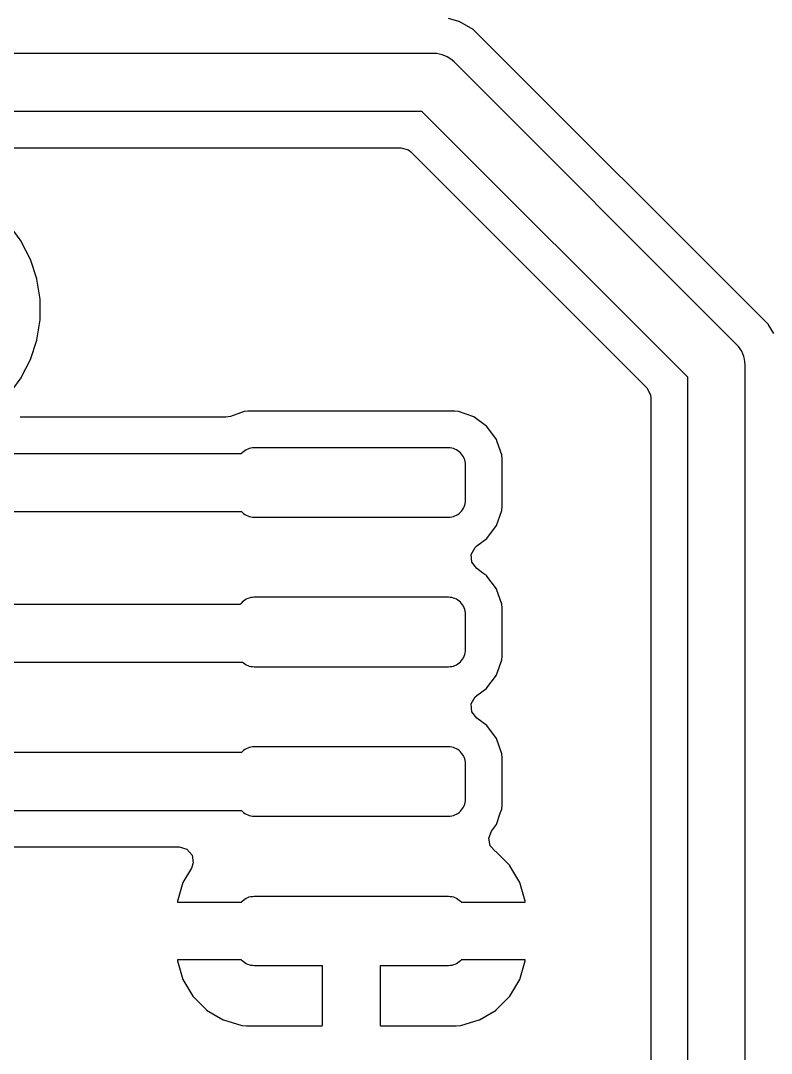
# Model space of a CAD drawing. Header units: metres. Extents: x 92.3 to 181.5, y -134.8 to -50.6.
# Drawn here: x 148.49 to 154.87, y -78.75 to -69.98 of the extents above; entities that cross this region are included whole.
import ezdxf

# ---------------------------------------------------------------- set-up
doc = ezdxf.new("R2010")
doc.units = ezdxf.units.M

msp = doc.modelspace()

# ---------------------------------------------------------------- linework, layer by layer
for points in [[(154.8882, -72.6345), (154.8448, -72.5595), (154.8448, -72.5594), (154.8447, -72.5593), (154.8447, -72.5592), (154.8446, -72.5592), (154.8446, -72.5592), (154.8446, -72.5591), (154.8445, -72.559), (154.8445, -72.5589), (154.8444, -72.5589), (154.8444, -72.5589), (154.8443, -72.5588), (154.8443, -72.5588), (154.8442, -72.5586), (154.8441, -72.5585), (154.8441, -72.5585), (154.844, -72.5584), (152.3416, -70.056), (152.3416, -70.056), (152.3415, -70.0559), (152.3414, -70.0558), (152.3413, -70.0557), (152.3412, -70.0557), (152.3412, -70.0557), (152.3411, -70.0556), (152.3411, -70.0555), (152.341, -70.0555), (152.3409, -70.0554), (152.3409, -70.0554), (152.3408, -70.0553), (152.3407, -70.0553), (152.3406, -70.0552), (152.3405, -70.0552), (152.215, -69.9827), (152.2149, -69.9827), (152.2148, -69.9826), (152.2147, -69.9825), (152.2147, -69.9825), (152.2146, -69.9825), (152.2145, -69.9824), (152.2144, -69.9824), (152.2143, -69.9823), (152.2143, -69.9823), (152.2141, -69.9823), (152.214, -69.9823), (152.2139, -69.9822), (152.2138, -69.9822), (152.1241, -69.9582)], [(154.6451, -84.1464), (154.6451, -72.9001), (154.6439, -72.876), (154.6404, -72.8522), (154.6346, -72.8288), (154.6265, -72.8062), (154.6162, -72.7845), (154.6038, -72.7638), (154.5895, -72.7445), (154.5732, -72.7266), (152.1734, -70.3268), (152.1555, -70.3105), (152.1362, -70.2962), (152.1155, -70.2838), (152.0938, -70.2735), (152.0712, -70.2654), (152.0478, -70.2596), (152.024, -70.2561), (151.9999, -70.2549), (145.7536, -70.2549)], [(145.6501, -70.7451), (151.8964, -70.7451), (151.8965, -70.7451), (151.8966, -70.7451), (151.8968, -70.7451), (151.8969, -70.7451), (151.8969, -70.7451), (151.897, -70.7452), (151.8971, -70.7452), (151.8972, -70.7452), (151.8974, -70.7452), (151.8974, -70.7452), (151.8975, -70.7452), (151.8976, -70.7453), (151.8977, -70.7453), (151.8978, -70.7453), (151.8978, -70.7453), (151.898, -70.7454), (151.8981, -70.7454), (151.8982, -70.7455), (151.8983, -70.7455), (151.8983, -70.7455), (151.8984, -70.7456), (151.8985, -70.7456), (151.8986, -70.7457), (151.8988, -70.7457), (151.8988, -70.7457), (151.8989, -70.7458), (151.899, -70.7458), (151.8991, -70.7459), (151.8992, -70.746), (151.8992, -70.746), (151.8993, -70.746), (151.8994, -70.7461), (151.8995, -70.7462), (151.8996, -70.7463), (151.8996, -70.7463), (151.8997, -70.7463), (151.8998, -70.7464), (151.8998, -70.7465), (151.8999, -70.7466), (154.1534, -73.0001), (154.1535, -73.0002), (154.1536, -73.0002), (154.1537, -73.0003), (154.1537, -73.0004), (154.1537, -73.0004), (154.1538, -73.0005), (154.1539, -73.0006), (154.154, -73.0007), (154.154, -73.0008), (154.154, -73.0008), (154.1541, -73.0009), (154.1542, -73.001), (154.1542, -73.0011), (154.1543, -73.0012), (154.1543, -73.0012), (154.1543, -73.0014), (154.1544, -73.0015), (154.1544, -73.0016), (154.1545, -73.0017), (154.1545, -73.0017), (154.1545, -73.0018), (154.1546, -73.0019), (154.1546, -73.002), (154.1547, -73.0022), (154.1547, -73.0022), (154.1547, -73.0023), (154.1547, -73.0024), (154.1548, -73.0025), (154.1548, -73.0026), (154.1548, -73.0026), (154.1548, -73.0028), (154.1548, -73.0029), (154.1548, -73.003), (154.1549, -73.0031), (154.1549, -73.0031), (154.1549, -73.0032), (154.1549, -73.0034), (154.1549, -73.0035), (154.1549, -73.0036), (154.1549, -84.2499)], [(145.5775, -71.0555), (151.7199, -71.0555), (151.7853, -71.0747), (151.8049, -71.0905), (153.8091, -73.0947), (153.8418, -73.1546), (153.8445, -73.1797), (153.8445, -84.3225)], [(148.3935, -73.1499), (148.4953, -73.0097), (148.4953, -73.0096), (148.4954, -73.0096), (148.4954, -73.0095), (148.4955, -73.0094), (148.4955, -73.0094), (148.4955, -73.0093), (148.4956, -73.0092), (148.4956, -73.0091), (148.4957, -73.0091), (148.5743, -72.8547), (148.5744, -72.8546), (148.5744, -72.8545), (148.5745, -72.8544), (148.5745, -72.8544), (148.5745, -72.8544), (148.5745, -72.8543), (148.5746, -72.8542), (148.5746, -72.8541), (148.5746, -72.854), (148.6282, -72.6892), (148.6282, -72.6892), (148.6282, -72.6891), (148.6282, -72.689), (148.6283, -72.6889), (148.6283, -72.6889), (148.6283, -72.6888), (148.6283, -72.6887), (148.6283, -72.6886), (148.6283, -72.6885), (148.6554, -72.5174), (148.6555, -72.5173), (148.6555, -72.5172), (148.6555, -72.5171), (148.6555, -72.517), (148.6555, -72.517), (148.6555, -72.5169), (148.6555, -72.5168), (148.6555, -72.5167), (148.6555, -72.5166), (148.6555, -72.3434), (148.6555, -72.3433), (148.6555, -72.3432), (148.6555, -72.3431), (148.6555, -72.343), (148.6555, -72.343), (148.6555, -72.3429), (148.6555, -72.3428), (148.6555, -72.3427), (148.6554, -72.3426), (148.6283, -72.1715), (148.6283, -72.1714), (148.6283, -72.1713), (148.6283, -72.1712), (148.6283, -72.1711), (148.6283, -72.1711), (148.6282, -72.171), (148.6282, -72.1709), (148.6282, -72.1708), (148.6282, -72.1708), (148.5746, -72.006), (148.5746, -72.0059), (148.5746, -72.0058), (148.5745, -72.0057), (148.5745, -72.0056), (148.5745, -72.0056), (148.5745, -72.0056), (148.5744, -72.0055), (148.5744, -72.0054), (148.5743, -72.0053), (148.4957, -71.8509), (148.4956, -71.8509), (148.4956, -71.8508), (148.4955, -71.8507), (148.4955, -71.8506), (148.4955, -71.8506), (148.4954, -71.8505), (148.4954, -71.8504), (148.4953, -71.8504), (148.4953, -71.8503), (148.3935, -71.7101)], [(132.6175, -76.9955), (149.8385, -76.9955), (149.9035, -77.0146), (149.9473, -77.0652), (149.9569, -77.1316), (149.9414, -77.1755), (149.8694, -77.2973), (149.8694, -77.2973), (149.8693, -77.2974), (149.8693, -77.2975), (149.8692, -77.2976), (149.8692, -77.2976), (149.8692, -77.2977), (149.8691, -77.2978), (149.8691, -77.2979), (149.8691, -77.298), (149.8691, -77.298), (149.869, -77.2981), (149.869, -77.2982), (149.8689, -77.2983), (149.8689, -77.2984), (149.8231, -77.4561), (149.8231, -77.4562), (149.8231, -77.4562), (149.823, -77.4564), (149.823, -77.4565), (149.823, -77.4566), (149.823, -77.4566), (149.823, -77.4567), (149.8229, -77.4569), (149.8229, -77.457), (149.8229, -77.457), (149.8229, -77.4571), (149.8227, -77.4596), (149.8227, -77.4597), (149.8227, -77.4598), (149.8227, -77.4599), (149.8227, -77.4601), (149.8227, -77.4601), (149.8227, -77.4602), (149.8227, -77.4603), (149.8227, -77.4604), (149.8227, -77.4605), (149.8227, -77.4605), (149.8227, -77.4606), (149.8228, -77.4607), (149.8228, -77.4608), (149.8228, -77.461), (149.8228, -77.461), (149.8228, -77.4611), (149.8228, -77.4612), (149.8229, -77.4613), (149.8229, -77.4614), (149.8229, -77.4614), (149.8229, -77.4615), (149.823, -77.4616), (149.823, -77.4617), (149.823, -77.4618), (149.823, -77.4618), (149.8231, -77.4619), (149.8231, -77.462), (149.8232, -77.4621), (149.8232, -77.4622), (149.8232, -77.4622), (149.8233, -77.4623), (149.8233, -77.4623), (149.8234, -77.4625), (149.8234, -77.4626), (149.8235, -77.4627), (149.8235, -77.4627), (149.8235, -77.4628), (149.8236, -77.4629), (149.8237, -77.463), (149.8238, -77.4631), (149.8238, -77.4631), (149.8238, -77.4632), (149.8239, -77.4633), (149.824, -77.4634), (149.8241, -77.4635), (149.8241, -77.4635), (149.8242, -77.4636), (149.8243, -77.4636), (149.8244, -77.4637), (149.8245, -77.4638), (149.8245, -77.4638), (149.8246, -77.4639), (149.8247, -77.464), (149.8248, -77.464), (149.8249, -77.4641), (149.8249, -77.4641), (149.825, -77.4642), (149.8251, -77.4643), (149.8252, -77.4643), (149.8253, -77.4644), (149.8253, -77.4644), (149.8254, -77.4644), (149.8255, -77.4645), (149.8256, -77.4645), (149.8257, -77.4646), (149.8257, -77.4646), (149.8259, -77.4646), (149.826, -77.4647), (149.8261, -77.4647), (149.8262, -77.4648), (149.8262, -77.4648), (149.8263, -77.4648), (149.8265, -77.4648), (149.8266, -77.4649), (149.8267, -77.4649), (149.8267, -77.4649), (149.8268, -77.4649), (149.827, -77.4649), (149.8271, -77.465), (149.8272, -77.465), (149.8272, -77.465), (149.8273, -77.465), (149.8275, -77.465), (149.8276, -77.465), (149.8276, -77.465), (149.8277, -77.465), (150.3634, -77.465), (150.3636, -77.465), (150.3636, -77.465), (150.3637, -77.465), (150.3638, -77.465), (150.364, -77.465), (150.364, -77.465), (150.3641, -77.465), (150.3642, -77.4649), (150.3643, -77.4649), (150.3645, -77.4649), (150.3645, -77.4649), (150.3646, -77.4649), (150.3647, -77.4648), (150.3649, -77.4648), (150.365, -77.4648), (150.365, -77.4648), (150.3651, -77.4647), (150.3652, -77.4647), (150.3653, -77.4646), (150.3655, -77.4646), (150.3655, -77.4646), (150.3656, -77.4645), (150.3657, -77.4645), (150.3658, -77.4644), (150.3659, -77.4643), (150.3659, -77.4643), (150.366, -77.4643), (150.3661, -77.4642), (150.3663, -77.4641), (150.3664, -77.4641), (150.3664, -77.4641), (150.3665, -77.464), (150.3666, -77.4639), (150.3667, -77.4638), (150.3668, -77.4637), (150.3668, -77.4637), (150.3669, -77.4636), (150.367, -77.4635), (150.3671, -77.4635), (150.3671, -77.4635), (150.3671, -77.4634), (150.3725, -77.4575), (150.383, -77.4479), (150.3944, -77.4394), (150.4067, -77.4321), (150.4195, -77.426), (150.4329, -77.4212), (150.4467, -77.4178), (150.4608, -77.4157), (150.4751, -77.415), (152.1249, -77.415), (152.1392, -77.4157), (152.1533, -77.4178), (152.1671, -77.4212), (152.1805, -77.426), (152.1933, -77.4321), (152.2056, -77.4394), (152.217, -77.4479), (152.2275, -77.4575), (152.2329, -77.4634), (152.2329, -77.4635), (152.2329, -77.4635), (152.233, -77.4635), (152.2331, -77.4636), (152.2332, -77.4637), (152.2332, -77.4637), (152.2333, -77.4638), (152.2334, -77.4639), (152.2335, -77.464), (152.2336, -77.4641), (152.2336, -77.4641), (152.2337, -77.4641), (152.2339, -77.4642), (152.234, -77.4643), (152.2341, -77.4643), (152.2341, -77.4643), (152.2342, -77.4644), (152.2343, -77.4645), (152.2344, -77.4645), (152.2345, -77.4646), (152.2345, -77.4646), (152.2347, -77.4646), (152.2348, -77.4647), (152.2349, -77.4647), (152.235, -77.4648), (152.235, -77.4648), (152.2351, -77.4648), (152.2353, -77.4648), (152.2354, -77.4649), (152.2355, -77.4649), (152.2355, -77.4649), (152.2357, -77.4649), (152.2358, -77.4649), (152.2359, -77.465), (152.236, -77.465), (152.236, -77.465), (152.2362, -77.465), (152.2363, -77.465), (152.2364, -77.465), (152.2364, -77.465), (152.2366, -77.465), (152.7723, -77.465), (152.7724, -77.465), (152.7725, -77.465), (152.7727, -77.465), (152.7728, -77.465), (152.7728, -77.465), (152.7729, -77.465), (152.773, -77.4649), (152.7731, -77.4649), (152.7733, -77.4649), (152.7733, -77.4649), (152.7734, -77.4649), (152.7735, -77.4649), (152.7736, -77.4648), (152.7737, -77.4648), (152.7737, -77.4648), (152.7739, -77.4647), (152.774, -77.4647), (152.7741, -77.4647), (152.7742, -77.4646), (152.7742, -77.4646), (152.7743, -77.4646), (152.7744, -77.4645), (152.7745, -77.4645), (152.7747, -77.4644), (152.7747, -77.4644), (152.7748, -77.4644), (152.7749, -77.4643), (152.775, -77.4642), (152.7751, -77.4642), (152.7751, -77.4642), (152.7752, -77.4641), (152.7753, -77.464), (152.7754, -77.4639), (152.7755, -77.4639), (152.7755, -77.4639), (152.7756, -77.4638), (152.7757, -77.4637), (152.7757, -77.4636), (152.7758, -77.4635), (152.7758, -77.4635), (152.7759, -77.4634), (152.776, -77.4634), (152.7761, -77.4633), (152.7762, -77.4632), (152.7762, -77.4632), (152.7762, -77.4631), (152.7763, -77.463), (152.7764, -77.4629), (152.7765, -77.4628), (152.7765, -77.4628), (152.7765, -77.4627), (152.7766, -77.4626), (152.7766, -77.4625), (152.7767, -77.4624), (152.7767, -77.4624), (152.7768, -77.4622), (152.7768, -77.4621), (152.7769, -77.462), (152.7769, -77.4619), (152.7769, -77.4619), (152.777, -77.4618), (152.777, -77.4617), (152.777, -77.4616), (152.7771, -77.4615), (152.7771, -77.4615), (152.7771, -77.4613), (152.7771, -77.4612), (152.7772, -77.4611), (152.7772, -77.461), (152.7772, -77.461), (152.7772, -77.4609), (152.7772, -77.4607), (152.7773, -77.4606), (152.7773, -77.4605), (152.7773, -77.4605), (152.7773, -77.4604), (152.7773, -77.4602), (152.7773, -77.4601), (152.7773, -77.46), (152.7773, -77.46), (152.7773, -77.4599), (152.7773, -77.4598), (152.7773, -77.4597), (152.7773, -77.4596), (152.7771, -77.4571), (152.7771, -77.457), (152.7771, -77.457), (152.7771, -77.4569), (152.777, -77.4567), (152.777, -77.4566), (152.777, -77.4566), (152.777, -77.4565), (152.777, -77.4564), (152.7769, -77.4562), (152.7769, -77.4562), (152.7769, -77.4561), (152.7311, -77.2984), (152.7311, -77.2983), (152.731, -77.2982), (152.731, -77.2981), (152.7309, -77.298), (152.7309, -77.298), (152.7309, -77.2979), (152.7309, -77.2978), (152.7308, -77.2977), (152.7308, -77.2976), (152.7308, -77.2976), (152.7307, -77.2975), (152.7307, -77.2974), (152.7306, -77.2973), (152.7306, -77.2973), (152.647, -77.1559), (152.6469, -77.1558), (152.6469, -77.1558), (152.6468, -77.1556), (152.6467, -77.1555), (152.6467, -77.1555), (152.6466, -77.1554), (152.6466, -77.1554), (152.6465, -77.1552), (152.6465, -77.1552), (152.6464, -77.1551), (152.6463, -77.155), (152.6463, -77.155), (152.6462, -77.1549), (152.5301, -77.0388), (152.53, -77.0387), (152.53, -77.0387), (152.5298, -77.0385), (152.5297, -77.0384), (152.5297, -77.0384), (152.5296, -77.0383), (152.5296, -77.0383), (152.5294, -77.0382), (152.5294, -77.0382), (152.5293, -77.0382), (152.5292, -77.0381), (152.5292, -77.0381), (152.5291, -77.038), (152.5257, -77.036), (152.4796, -76.9866), (152.4676, -76.9206), (152.4904, -76.862), (152.5318, -76.8059), (152.5319, -76.8057), (152.532, -76.8056), (152.532, -76.8055), (152.5321, -76.8054), (152.5321, -76.8054), (152.5322, -76.8053), (152.5322, -76.8052), (152.5323, -76.8051), (152.5323, -76.805), (152.5323, -76.805), (152.5324, -76.8049), (152.5324, -76.8048), (152.5325, -76.8047), (152.5325, -76.8045), (152.5654, -76.7104), (152.5774, -76.6764), (152.5774, -76.6762), (152.5774, -76.6762), (152.5775, -76.6761), (152.5775, -76.6759), (152.5775, -76.6758), (152.5775, -76.6758), (152.5776, -76.6757), (152.5776, -76.6755), (152.5776, -76.6754), (152.5776, -76.6753), (152.5776, -76.6753), (152.5776, -76.6752), (152.5776, -76.6752), (152.5805, -76.6447), (152.5805, -76.6446), (152.5805, -76.6445), (152.5805, -76.6444), (152.5805, -76.6443), (152.5805, -76.2357), (152.5805, -76.2356), (152.5805, -76.2355), (152.5805, -76.2354), (152.5805, -76.2353), (152.5776, -76.2048), (152.5776, -76.2047), (152.5776, -76.2047), (152.5776, -76.2046), (152.5776, -76.2045), (152.5776, -76.2043), (152.5775, -76.2042), (152.5775, -76.2042), (152.5775, -76.204), (152.5775, -76.2039), (152.5774, -76.2038), (152.5774, -76.2038), (152.5774, -76.2036), (152.5325, -76.0755), (152.5325, -76.0753), (152.5325, -76.0753), (152.5324, -76.0752), (152.5323, -76.075), (152.5323, -76.075), (152.5323, -76.0749), (152.5323, -76.0749), (152.5322, -76.0748), (152.5322, -76.0747), (152.5321, -76.0746), (152.5321, -76.0745), (152.5321, -76.0745), (152.532, -76.0744), (152.5319, -76.0743), (152.5319, -76.0742), (152.5318, -76.0741), (152.4512, -75.9649), (152.4511, -75.9648), (152.451, -75.9647), (152.4509, -75.9646), (152.4509, -75.9645), (152.4509, -75.9645), (152.4508, -75.9644), (152.4507, -75.9643), (152.4506, -75.9642), (152.4505, -75.9641), (152.4505, -75.9641), (152.4504, -75.9641), (152.4503, -75.964), (152.4502, -75.9639), (152.4501, -75.9638), (152.3652, -75.9012), (152.3243, -75.8473), (152.3191, -75.7805), (152.351, -75.7211), (152.3648, -75.7091), (152.4501, -75.6462), (152.4502, -75.6461), (152.4503, -75.646), (152.4504, -75.6459), (152.4505, -75.6459), (152.4505, -75.6459), (152.4506, -75.6458), (152.4507, -75.6457), (152.4508, -75.6456), (152.4509, -75.6455), (152.4509, -75.6455), (152.4509, -75.6454), (152.451, -75.6453), (152.4511, -75.6452), (152.4512, -75.6451), (152.5318, -75.5359), (152.5319, -75.5357), (152.532, -75.5356), (152.532, -75.5355), (152.5321, -75.5354), (152.5321, -75.5354), (152.5322, -75.5353), (152.5322, -75.5352), (152.5323, -75.5351), (152.5323, -75.535), (152.5323, -75.535), (152.5324, -75.5349), (152.5324, -75.5348), (152.5325, -75.5347), (152.5325, -75.5345), (152.5549, -75.4704), (152.5774, -75.4064), (152.5774, -75.4062), (152.5774, -75.4062), (152.5775, -75.4061), (152.5775, -75.4059), (152.5775, -75.4058), (152.5775, -75.4058), (152.5776, -75.4057), (152.5776, -75.4055), (152.5776, -75.4054), (152.5776, -75.4053), (152.5776, -75.4053), (152.5776, -75.4052), (152.5776, -75.4052), (152.5805, -75.3747), (152.5805, -75.3746), (152.5805, -75.3745), (152.5805, -75.3744), (152.5805, -75.3743), (152.5805, -74.9657), (152.5805, -74.9656), (152.5805, -74.9655), (152.5805, -74.9654), (152.5805, -74.9653), (152.5776, -74.9348), (152.5776, -74.9347), (152.5776, -74.9347), (152.5776, -74.9346), (152.5776, -74.9345), (152.5776, -74.9343), (152.5775, -74.9342), (152.5775, -74.9342), (152.5775, -74.934), (152.5775, -74.9339), (152.5774, -74.9338), (152.5774, -74.9338), (152.5774, -74.9336), (152.5325, -74.8055), (152.5325, -74.8053), (152.5325, -74.8053), (152.5324, -74.8052), (152.5323, -74.805), (152.5323, -74.805), (152.5323, -74.8049), (152.5323, -74.8049), (152.5322, -74.8048), (152.5322, -74.8047), (152.5321, -74.8046), (152.5321, -74.8045), (152.5321, -74.8045), (152.532, -74.8044), (152.5319, -74.8043), (152.5319, -74.8042), (152.5318, -74.8041), (152.4512, -74.6949), (152.4511, -74.6948), (152.451, -74.6947), (152.4509, -74.6946), (152.4509, -74.6945), (152.4509, -74.6945), (152.4508, -74.6944), (152.4507, -74.6943), (152.4506, -74.6942), (152.4505, -74.6941), (152.4505, -74.6941), (152.4504, -74.6941), (152.4503, -74.694), (152.4502, -74.6939), (152.4501, -74.6938), (152.4175, -74.6697), (152.3652, -74.6312), (152.3243, -74.5773), (152.3191, -74.5105), (152.351, -74.4511), (152.3648, -74.4391), (152.4501, -74.3762), (152.4502, -74.3761), (152.4503, -74.376), (152.4504, -74.3759), (152.4505, -74.3759), (152.4505, -74.3759), (152.4506, -74.3758), (152.4507, -74.3757), (152.4508, -74.3756), (152.4509, -74.3755), (152.4509, -74.3755), (152.4509, -74.3754), (152.451, -74.3753), (152.4511, -74.3752), (152.4512, -74.3751), (152.5318, -74.2659), (152.5319, -74.2657), (152.532, -74.2656), (152.532, -74.2655), (152.5321, -74.2654), (152.5321, -74.2654), (152.5322, -74.2653), (152.5322, -74.2652), (152.5323, -74.2651), (152.5323, -74.265), (152.5323, -74.265), (152.5324, -74.2649), (152.5324, -74.2648), (152.5325, -74.2647), (152.5325, -74.2645), (152.5604, -74.1847), (152.5774, -74.1364), (152.5774, -74.1362), (152.5774, -74.1362), (152.5775, -74.1361), (152.5775, -74.1359), (152.5775, -74.1358), (152.5775, -74.1358), (152.5776, -74.1357), (152.5776, -74.1355), (152.5776, -74.1354), (152.5776, -74.1353), (152.5776, -74.1353), (152.5776, -74.1352), (152.5776, -74.1352), (152.5805, -74.1047), (152.5805, -74.1046), (152.5805, -74.1045), (152.5805, -74.1044), (152.5805, -74.1043), (152.5805, -73.6957), (152.5805, -73.6956), (152.5805, -73.6955), (152.5805, -73.6954), (152.5805, -73.6953), (152.5776, -73.6648), (152.5776, -73.6647), (152.5776, -73.6647), (152.5776, -73.6646), (152.5776, -73.6645), (152.5776, -73.6643), (152.5775, -73.6642), (152.5775, -73.6642), (152.5775, -73.664), (152.5775, -73.6639), (152.5774, -73.6638), (152.5774, -73.6638), (152.5774, -73.6636), (152.5388, -73.5533), (152.5325, -73.5355), (152.5325, -73.5353), (152.5324, -73.5352), (152.5324, -73.5351), (152.5323, -73.535), (152.5323, -73.535), (152.5323, -73.5349), (152.5322, -73.5348), (152.5322, -73.5347), (152.5321, -73.5346), (152.5321, -73.5346), (152.532, -73.5345), (152.532, -73.5344), (152.5319, -73.5343), (152.5318, -73.5341), (152.4512, -73.4249), (152.4511, -73.4248), (152.451, -73.4247), (152.4509, -73.4246), (152.4509, -73.4245), (152.4509, -73.4245), (152.4508, -73.4244), (152.4507, -73.4243), (152.4506, -73.4242), (152.4505, -73.4241), (152.4505, -73.4241), (152.4504, -73.4241), (152.4503, -73.424), (152.4502, -73.4239), (152.4501, -73.4238), (152.3409, -73.3432), (152.3408, -73.3431), (152.3407, -73.3431), (152.3406, -73.343), (152.3405, -73.3429), (152.3405, -73.3429), (152.3404, -73.3429), (152.3403, -73.3428), (152.3402, -73.3428), (152.3401, -73.3427), (152.3401, -73.3427), (152.34, -73.3427), (152.34, -73.3427), (152.3398, -73.3426), (152.3397, -73.3425), (152.3397, -73.3425), (152.3395, -73.3425), (152.2114, -73.2976), (152.2112, -73.2976), (152.2112, -73.2976), (152.2111, -73.2975), (152.2109, -73.2975), (152.2108, -73.2975), (152.2108, -73.2975), (152.2106, -73.2974), (152.2105, -73.2974), (152.2103, -73.2974), (152.2103, -73.2974), (152.2102, -73.2974), (152.1797, -73.2945), (152.1796, -73.2945), (152.1795, -73.2945), (152.1794, -73.2945), (152.1793, -73.2945), (150.4207, -73.2945), (150.4206, -73.2945), (150.4205, -73.2945), (150.4204, -73.2945), (150.4203, -73.2945), (150.3898, -73.2974), (150.3897, -73.2974), (150.3896, -73.2974), (150.3895, -73.2974), (150.3894, -73.2974), (150.3894, -73.2974), (150.3893, -73.2975), (150.3891, -73.2975), (150.389, -73.2975), (150.3889, -73.2975), (150.3889, -73.2975), (150.3888, -73.2976), (150.3887, -73.2976), (150.3886, -73.2976), (150.3886, -73.2976), (150.2742, -73.3377), (150.2341, -73.3445), (148.4861, -73.3445)], [(145.6091, -74.1451), (150.3635, -74.1451), (150.3637, -74.1451), (150.3637, -74.1451), (150.3638, -74.1451), (150.3639, -74.1451), (150.3641, -74.1452), (150.3641, -74.1452), (150.3642, -74.1452), (150.3643, -74.1452), (150.3645, -74.1452), (150.3646, -74.1452), (150.3646, -74.1452), (150.3647, -74.1453), (150.3648, -74.1453), (150.365, -74.1453), (150.3651, -74.1454), (150.3651, -74.1454), (150.3652, -74.1454), (150.3653, -74.1455), (150.3655, -74.1455), (150.3656, -74.1456), (150.3656, -74.1456), (150.3657, -74.1456), (150.3658, -74.1457), (150.3659, -74.1457), (150.366, -74.1458), (150.366, -74.1458), (150.3662, -74.1459), (150.3663, -74.1459), (150.3664, -74.146), (150.3665, -74.1461), (150.3665, -74.1461), (150.3666, -74.1462), (150.3667, -74.1462), (150.3668, -74.1463), (150.3669, -74.1464), (150.3669, -74.1464), (150.367, -74.1465), (150.3671, -74.1466), (150.3672, -74.1467), (150.3672, -74.1467), (150.3673, -74.1468), (150.3725, -74.1525), (150.383, -74.1621), (150.3944, -74.1706), (150.4067, -74.1779), (150.4195, -74.184), (150.4329, -74.1888), (150.4467, -74.1922), (150.4608, -74.1943), (150.4751, -74.195), (152.1249, -74.195), (152.1392, -74.1943), (152.1533, -74.1922), (152.1671, -74.1888), (152.1805, -74.184), (152.1933, -74.1779), (152.2056, -74.1706), (152.217, -74.1621), (152.2275, -74.1525), (152.2371, -74.142), (152.2456, -74.1306), (152.2529, -74.1183), (152.259, -74.1055), (152.2638, -74.0921), (152.2672, -74.0783), (152.2693, -74.0642), (152.27, -74.0499), (152.27, -73.7501), (152.2693, -73.7358), (152.2672, -73.7217), (152.2638, -73.7079), (152.259, -73.6945), (152.2529, -73.6817), (152.2456, -73.6694), (152.2371, -73.658), (152.2275, -73.6475), (152.217, -73.6379), (152.2056, -73.6294), (152.1933, -73.6221), (152.1805, -73.616), (152.1671, -73.6112), (152.1533, -73.6078), (152.1392, -73.6057), (152.1249, -73.605), (150.4751, -73.605), (150.4608, -73.6057), (150.4467, -73.6078), (150.4329, -73.6112), (150.4195, -73.616), (150.4067, -73.6221), (150.3944, -73.6294), (150.383, -73.6379), (150.3725, -73.6475), (150.3673, -73.6532), (150.3672, -73.6533), (150.3672, -73.6533), (150.3671, -73.6534), (150.367, -73.6535), (150.3669, -73.6536), (150.3669, -73.6536), (150.3668, -73.6537), (150.3667, -73.6538), (150.3666, -73.6538), (150.3665, -73.6539), (150.3665, -73.6539), (150.3664, -73.654), (150.3663, -73.6541), (150.3662, -73.6541), (150.366, -73.6542), (150.366, -73.6542), (150.3659, -73.6543), (150.3658, -73.6543), (150.3657, -73.6544), (150.3656, -73.6544), (150.3656, -73.6544), (150.3655, -73.6545), (150.3653, -73.6545), (150.3652, -73.6546), (150.3651, -73.6546), (150.3651, -73.6546), (150.365, -73.6547), (150.3648, -73.6547), (150.3647, -73.6547), (150.3646, -73.6548), (150.3646, -73.6548), (150.3645, -73.6548), (150.3643, -73.6548), (150.3642, -73.6548), (150.3641, -73.6548), (150.3641, -73.6548), (150.3639, -73.6549), (150.3638, -73.6549), (150.3637, -73.6549), (150.3637, -73.6549), (150.3635, -73.6549), (145.6091, -73.6549)], [(133.0086, -75.4251), (150.3734, -75.4251), (150.3735, -75.4251), (150.3736, -75.4251), (150.3738, -75.4251), (150.3739, -75.4251), (150.3739, -75.4251), (150.374, -75.4252), (150.3741, -75.4252), (150.3742, -75.4252), (150.3743, -75.4252), (150.3743, -75.4252), (150.3744, -75.4252), (150.3746, -75.4253), (150.3747, -75.4253), (150.3748, -75.4253), (150.3748, -75.4253), (150.3749, -75.4253), (150.375, -75.4254), (150.3751, -75.4254), (150.3752, -75.4255), (150.3752, -75.4255), (150.3753, -75.4255), (150.3754, -75.4255), (150.3755, -75.4256), (150.3756, -75.4256), (150.3756, -75.4256), (150.3757, -75.4257), (150.3758, -75.4258), (150.3759, -75.4258), (150.376, -75.4259), (150.376, -75.4259), (150.3761, -75.4259), (150.3762, -75.426), (150.3763, -75.4261), (150.3764, -75.4261), (150.3764, -75.4261), (150.3765, -75.4262), (150.3766, -75.4263), (150.3767, -75.4263), (150.3768, -75.4264), (150.383, -75.4321), (150.3944, -75.4406), (150.4067, -75.4479), (150.4195, -75.454), (150.4329, -75.4588), (150.4467, -75.4622), (150.4608, -75.4643), (150.4751, -75.465), (152.1249, -75.465), (152.1392, -75.4643), (152.1533, -75.4622), (152.1671, -75.4588), (152.1805, -75.454), (152.1933, -75.4479), (152.2056, -75.4406), (152.217, -75.4321), (152.2275, -75.4225), (152.2371, -75.412), (152.2456, -75.4006), (152.2529, -75.3883), (152.259, -75.3755), (152.2638, -75.3621), (152.2672, -75.3483), (152.2693, -75.3342), (152.27, -75.3199), (152.27, -75.0201), (152.2693, -75.0058), (152.2672, -74.9917), (152.2638, -74.9779), (152.259, -74.9645), (152.2529, -74.9517), (152.2456, -74.9394), (152.2371, -74.928), (152.2275, -74.9175), (152.217, -74.9079), (152.2056, -74.8994), (152.1933, -74.8921), (152.1805, -74.886), (152.1671, -74.8812), (152.1533, -74.8778), (152.1392, -74.8757), (152.1249, -74.875), (150.4751, -74.875), (150.4608, -74.8757), (150.4467, -74.8778), (150.4329, -74.8812), (150.4195, -74.886), (150.4067, -74.8921), (150.3944, -74.8994), (150.383, -74.9079), (150.3725, -74.9175), (150.3629, -74.928), (150.3593, -74.9329), (150.3593, -74.9329), (150.3592, -74.933), (150.3591, -74.9331), (150.359, -74.9332), (150.359, -74.9332), (150.359, -74.9333), (150.3589, -74.9334), (150.3588, -74.9335), (150.3587, -74.9335), (150.3587, -74.9335), (150.3586, -74.9336), (150.3585, -74.9337), (150.3584, -74.9338), (150.3584, -74.9338), (150.3584, -74.9338), (150.3583, -74.9339), (150.3582, -74.934), (150.3581, -74.934), (150.358, -74.9341), (150.358, -74.9341), (150.3579, -74.9342), (150.3578, -74.9342), (150.3577, -74.9343), (150.3576, -74.9343), (150.3576, -74.9343), (150.3575, -74.9344), (150.3574, -74.9344), (150.3572, -74.9345), (150.3571, -74.9345), (150.3571, -74.9345), (150.357, -74.9346), (150.3569, -74.9346), (150.3568, -74.9346), (150.3567, -74.9347), (150.3567, -74.9347), (150.3566, -74.9347), (150.3565, -74.9347), (150.3564, -74.9348), (150.3562, -74.9348), (150.3562, -74.9348), (150.3561, -74.9348), (150.356, -74.9348), (150.3559, -74.9348), (150.3558, -74.9349), (150.3558, -74.9349), (150.3557, -74.9349), (150.3555, -74.9349), (150.3554, -74.9349), (150.3553, -74.9349), (133.112, -74.9349)], [(132.6901, -76.6851), (150.3635, -76.6851), (150.3637, -76.6851), (150.3637, -76.6851), (150.3638, -76.6851), (150.3639, -76.6851), (150.3641, -76.6852), (150.3641, -76.6852), (150.3642, -76.6852), (150.3643, -76.6852), (150.3645, -76.6852), (150.3646, -76.6852), (150.3646, -76.6852), (150.3647, -76.6853), (150.3648, -76.6853), (150.365, -76.6853), (150.3651, -76.6854), (150.3651, -76.6854), (150.3652, -76.6854), (150.3653, -76.6855), (150.3655, -76.6855), (150.3656, -76.6856), (150.3656, -76.6856), (150.3657, -76.6856), (150.3658, -76.6857), (150.3659, -76.6857), (150.366, -76.6858), (150.366, -76.6858), (150.3662, -76.6859), (150.3663, -76.6859), (150.3664, -76.686), (150.3665, -76.6861), (150.3665, -76.6861), (150.3666, -76.6862), (150.3667, -76.6862), (150.3668, -76.6863), (150.3669, -76.6864), (150.3669, -76.6864), (150.367, -76.6865), (150.3671, -76.6866), (150.3672, -76.6867), (150.3672, -76.6867), (150.3673, -76.6868), (150.3725, -76.6925), (150.383, -76.7021), (150.3944, -76.7106), (150.4067, -76.7179), (150.4195, -76.724), (150.4329, -76.7288), (150.4467, -76.7322), (150.4608, -76.7343), (150.4751, -76.735), (152.1249, -76.735), (152.1392, -76.7343), (152.1533, -76.7322), (152.1671, -76.7288), (152.1805, -76.724), (152.1933, -76.7179), (152.2056, -76.7106), (152.217, -76.7021), (152.2275, -76.6925), (152.2371, -76.682), (152.2456, -76.6706), (152.2529, -76.6583), (152.259, -76.6455), (152.2638, -76.6321), (152.2672, -76.6183), (152.2693, -76.6042), (152.27, -76.5899), (152.27, -76.2901), (152.2693, -76.2758), (152.2672, -76.2617), (152.2638, -76.2479), (152.259, -76.2345), (152.2529, -76.2217), (152.2456, -76.2094), (152.2371, -76.198), (152.2275, -76.1875), (152.217, -76.1779), (152.2056, -76.1694), (152.1933, -76.1621), (152.1805, -76.156), (152.1671, -76.1512), (152.1533, -76.1478), (152.1392, -76.1457), (152.1249, -76.145), (150.4751, -76.145), (150.4608, -76.1457), (150.4467, -76.1478), (150.4329, -76.1512), (150.4195, -76.156), (150.4067, -76.1621), (150.3944, -76.1694), (150.383, -76.1779), (150.3725, -76.1875), (150.3673, -76.1932), (150.3672, -76.1933), (150.3672, -76.1933), (150.3671, -76.1934), (150.367, -76.1935), (150.3669, -76.1936), (150.3669, -76.1936), (150.3668, -76.1937), (150.3667, -76.1938), (150.3666, -76.1938), (150.3665, -76.1939), (150.3665, -76.1939), (150.3664, -76.194), (150.3663, -76.1941), (150.3662, -76.1941), (150.366, -76.1942), (150.366, -76.1942), (150.3659, -76.1943), (150.3658, -76.1943), (150.3657, -76.1944), (150.3656, -76.1944), (150.3656, -76.1944), (150.3655, -76.1945), (150.3653, -76.1945), (150.3652, -76.1946), (150.3651, -76.1946), (150.3651, -76.1946), (150.365, -76.1947), (150.3648, -76.1947), (150.3647, -76.1947), (150.3646, -76.1948), (150.3646, -76.1948), (150.3645, -76.1948), (150.3643, -76.1948), (150.3642, -76.1948), (150.3641, -76.1948), (150.3641, -76.1948), (150.3639, -76.1949), (150.3638, -76.1949), (150.3637, -76.1949), (150.3637, -76.1949), (150.3635, -76.1949), (132.7936, -76.1949)], [(150.3671, -77.9565), (150.3671, -77.9565), (150.367, -77.9565), (150.3669, -77.9564), (150.3668, -77.9563), (150.3668, -77.9563), (150.3667, -77.9562), (150.3666, -77.9561), (150.3665, -77.956), (150.3664, -77.9559), (150.3664, -77.9559), (150.3663, -77.9559), (150.3661, -77.9558), (150.366, -77.9557), (150.3659, -77.9557), (150.3659, -77.9557), (150.3658, -77.9556), (150.3657, -77.9555), (150.3656, -77.9555), (150.3655, -77.9554), (150.3655, -77.9554), (150.3653, -77.9554), (150.3652, -77.9553), (150.3651, -77.9553), (150.365, -77.9552), (150.365, -77.9552), (150.3649, -77.9552), (150.3647, -77.9552), (150.3646, -77.9551), (150.3645, -77.9551), (150.3645, -77.9551), (150.3643, -77.9551), (150.3642, -77.9551), (150.3641, -77.955), (150.364, -77.955), (150.364, -77.955), (150.3638, -77.955), (150.3637, -77.955), (150.3636, -77.955), (150.3636, -77.955), (150.3634, -77.955), (149.8277, -77.955), (149.8276, -77.955), (149.8275, -77.955), (149.8273, -77.955), (149.8272, -77.955), (149.8272, -77.955), (149.8271, -77.955), (149.827, -77.9551), (149.8269, -77.9551), (149.8267, -77.9551), (149.8267, -77.9551), (149.8266, -77.9551), (149.8265, -77.9551), (149.8264, -77.9552), (149.8263, -77.9552), (149.8263, -77.9552), (149.8261, -77.9553), (149.826, -77.9553), (149.8259, -77.9553), (149.8258, -77.9554), (149.8258, -77.9554), (149.8257, -77.9554), (149.8256, -77.9555), (149.8255, -77.9555), (149.8253, -77.9556), (149.8253, -77.9556), (149.8252, -77.9556), (149.8251, -77.9557), (149.825, -77.9558), (149.8249, -77.9558), (149.8249, -77.9558), (149.8248, -77.9559), (149.8247, -77.956), (149.8246, -77.9561), (149.8245, -77.9561), (149.8245, -77.9561), (149.8244, -77.9562), (149.8243, -77.9563), (149.8243, -77.9564), (149.8242, -77.9565), (149.8242, -77.9565), (149.8241, -77.9566), (149.824, -77.9566), (149.8239, -77.9567), (149.8238, -77.9568), (149.8238, -77.9568), (149.8238, -77.9569), (149.8237, -77.957), (149.8236, -77.9571), (149.8236, -77.9572), (149.8236, -77.9572), (149.8235, -77.9573), (149.8234, -77.9574), (149.8234, -77.9575), (149.8233, -77.9576), (149.8233, -77.9576), (149.8233, -77.9577), (149.8232, -77.9578), (149.8231, -77.9579), (149.8231, -77.958), (149.8231, -77.958), (149.8231, -77.9582), (149.823, -77.9583), (149.823, -77.9584), (149.8229, -77.9585), (149.8229, -77.9585), (149.8229, -77.9586), (149.8229, -77.9587), (149.8228, -77.9588), (149.8228, -77.959), (149.8228, -77.959), (149.8228, -77.9591), (149.8228, -77.9592), (149.8228, -77.9593), (149.8227, -77.9594), (149.8227, -77.9594), (149.8227, -77.9596), (149.8227, -77.9597), (149.8227, -77.9598), (149.8227, -77.9599), (149.8227, -77.9599), (149.8227, -77.96), (149.8227, -77.9602), (149.8227, -77.9603), (149.8227, -77.9604), (149.8229, -77.9629), (149.8229, -77.963), (149.8229, -77.963), (149.8229, -77.9631), (149.823, -77.9633), (149.823, -77.9634), (149.823, -77.9634), (149.823, -77.9635), (149.823, -77.9636), (149.8231, -77.9638), (149.8231, -77.9638), (149.8231, -77.9639), (149.8689, -78.1216), (149.8689, -78.1217), (149.869, -78.1218), (149.869, -78.1219), (149.8691, -78.122), (149.8691, -78.122), (149.8691, -78.1221), (149.8691, -78.1222), (149.8692, -78.1223), (149.8692, -78.1224), (149.8692, -78.1224), (149.8693, -78.1225), (149.8693, -78.1226), (149.8694, -78.1227), (149.8694, -78.1227), (149.953, -78.2641), (149.9531, -78.2642), (149.9531, -78.2642), (149.9532, -78.2644), (149.9533, -78.2645), (149.9533, -78.2645), (149.9534, -78.2646), (149.9534, -78.2646), (149.9535, -78.2648), (149.9535, -78.2648), (149.9536, -78.2649), (149.9537, -78.265), (149.9537, -78.265), (149.9538, -78.2651), (150.0699, -78.3812), (150.07, -78.3813), (150.07, -78.3813), (150.0701, -78.3814), (150.0702, -78.3815), (150.0702, -78.3815), (150.0704, -78.3816), (150.0704, -78.3816), (150.0705, -78.3817), (150.0705, -78.3817), (150.0706, -78.3818), (150.0708, -78.3819), (150.0708, -78.3819), (150.0709, -78.382), (150.2123, -78.4656), (150.2124, -78.4657), (150.2124, -78.4657), (150.2125, -78.4657), (150.2126, -78.4658), (150.2127, -78.4658), (150.2127, -78.4658), (150.2128, -78.4659), (150.213, -78.4659), (150.2131, -78.466), (150.2131, -78.466), (150.2132, -78.466), (150.2132, -78.466), (150.2133, -78.466), (150.2133, -78.4661), (150.2134, -78.4661), (150.2134, -78.4661), (150.3711, -78.5119), (150.3713, -78.5119), (150.3713, -78.5119), (150.3714, -78.512), (150.3715, -78.512), (150.3715, -78.512), (150.3717, -78.512), (150.3717, -78.512), (150.3718, -78.512), (150.3719, -78.5121), (150.372, -78.5121), (150.3721, -78.5121), (150.409, -78.515), (150.409, -78.515), (150.409, -78.515), (150.409, -78.515), (150.409, -78.515), (150.4091, -78.515), (150.4091, -78.515), (150.4092, -78.515), (150.4093, -78.515), (150.4094, -78.515), (151.05, -78.515), (151.0501, -78.515), (151.0502, -78.515), (151.0504, -78.515), (151.0505, -78.515), (151.0505, -78.515), (151.0506, -78.515), (151.0507, -78.5149), (151.0509, -78.5149), (151.051, -78.5149), (151.051, -78.5149), (151.0511, -78.5149), (151.0512, -78.5149), (151.0513, -78.5148), (151.0515, -78.5148), (151.0515, -78.5148), (151.0516, -78.5147), (151.0517, -78.5147), (151.0518, -78.5147), (151.0519, -78.5146), (151.0519, -78.5146), (151.052, -78.5146), (151.0521, -78.5145), (151.0522, -78.5145), (151.0524, -78.5144), (151.0524, -78.5144), (151.0525, -78.5144), (151.0526, -78.5143), (151.0527, -78.5142), (151.0528, -78.5142), (151.0528, -78.5142), (151.0529, -78.5141), (151.053, -78.514), (151.0531, -78.5139), (151.0532, -78.5139), (151.0532, -78.5139), (151.0533, -78.5138), (151.0534, -78.5137), (151.0534, -78.5136), (151.0535, -78.5135), (151.0535, -78.5135), (151.0536, -78.5134), (151.0537, -78.5134), (151.0538, -78.5133), (151.0539, -78.5132), (151.0539, -78.5132), (151.0539, -78.5131), (151.054, -78.513), (151.0541, -78.5129), (151.0542, -78.5128), (151.0542, -78.5128), (151.0542, -78.5127), (151.0543, -78.5126), (151.0544, -78.5125), (151.0544, -78.5124), (151.0544, -78.5124), (151.0545, -78.5122), (151.0545, -78.5121), (151.0546, -78.512), (151.0546, -78.5119), (151.0546, -78.5119), (151.0547, -78.5118), (151.0547, -78.5117), (151.0547, -78.5116), (151.0548, -78.5115), (151.0548, -78.5115), (151.0548, -78.5113), (151.0549, -78.5112), (151.0549, -78.5111), (151.0549, -78.511), (151.0549, -78.511), (151.0549, -78.5109), (151.0549, -78.5107), (151.055, -78.5106), (151.055, -78.5105), (151.055, -78.5105), (151.055, -78.5104), (151.055, -78.5102), (151.055, -78.5101), (151.055, -78.51), (151.055, -78.01), (151.055, -78.0099), (151.055, -78.0098), (151.055, -78.0096), (151.055, -78.0095), (151.055, -78.0095), (151.055, -78.0094), (151.0549, -78.0093), (151.0549, -78.0091), (151.0549, -78.009), (151.0549, -78.009), (151.0549, -78.0089), (151.0549, -78.0088), (151.0548, -78.0087), (151.0548, -78.0085), (151.0548, -78.0085), (151.0547, -78.0084), (151.0547, -78.0083), (151.0547, -78.0082), (151.0546, -78.0081), (151.0546, -78.0081), (151.0546, -78.008), (151.0545, -78.0079), (151.0545, -78.0078), (151.0544, -78.0076), (151.0544, -78.0076), (151.0544, -78.0075), (151.0543, -78.0074), (151.0542, -78.0073), (151.0542, -78.0072), (151.0542, -78.0072), (151.0541, -78.0071), (151.054, -78.007), (151.0539, -78.0069), (151.0539, -78.0068), (151.0539, -78.0068), (151.0538, -78.0067), (151.0537, -78.0066), (151.0536, -78.0066), (151.0535, -78.0065), (151.0535, -78.0065), (151.0534, -78.0064), (151.0534, -78.0063), (151.0533, -78.0062), (151.0532, -78.0061), (151.0532, -78.0061), (151.0531, -78.0061), (151.053, -78.006), (151.0529, -78.0059), (151.0528, -78.0058), (151.0528, -78.0058), (151.0527, -78.0058), (151.0526, -78.0057), (151.0525, -78.0056), (151.0524, -78.0056), (151.0524, -78.0056), (151.0522, -78.0055), (151.0521, -78.0055), (151.052, -78.0054), (151.0519, -78.0054), (151.0519, -78.0054), (151.0518, -78.0053), (151.0517, -78.0053), (151.0516, -78.0053), (151.0515, -78.0052), (151.0515, -78.0052), (151.0513, -78.0052), (151.0512, -78.0051), (151.0511, -78.0051), (151.051, -78.0051), (151.051, -78.0051), (151.0509, -78.0051), (151.0507, -78.0051), (151.0506, -78.005), (151.0505, -78.005), (151.0505, -78.005), (151.0504, -78.005), (151.0502, -78.005), (151.0501, -78.005), (151.05, -78.005), (150.4751, -78.005), (150.4608, -78.0043), (150.4467, -78.0022), (150.4329, -77.9988), (150.4195, -77.994), (150.4067, -77.9879), (150.3944, -77.9806), (150.383, -77.9721), (150.3725, -77.9625), (150.3671, -77.9566), (150.3671, -77.9565)], [(151.5499, -78.005), (151.5499, -78.005), (151.5498, -78.005), (151.5496, -78.005), (151.5495, -78.005), (151.5495, -78.005), (151.5494, -78.005), (151.5493, -78.0051), (151.5491, -78.0051), (151.549, -78.0051), (151.549, -78.0051), (151.5489, -78.0051), (151.5488, -78.0051), (151.5487, -78.0052), (151.5485, -78.0052), (151.5485, -78.0052), (151.5484, -78.0053), (151.5483, -78.0053), (151.5482, -78.0053), (151.5481, -78.0054), (151.5481, -78.0054), (151.548, -78.0054), (151.5479, -78.0055), (151.5478, -78.0055), (151.5476, -78.0056), (151.5476, -78.0056), (151.5475, -78.0056), (151.5474, -78.0057), (151.5473, -78.0058), (151.5472, -78.0058), (151.5472, -78.0058), (151.5471, -78.0059), (151.547, -78.006), (151.5469, -78.0061), (151.5468, -78.0061), (151.5468, -78.0061), (151.5467, -78.0062), (151.5466, -78.0063), (151.5466, -78.0064), (151.5465, -78.0065), (151.5465, -78.0065), (151.5464, -78.0066), (151.5463, -78.0066), (151.5462, -78.0067), (151.5461, -78.0068), (151.5461, -78.0068), (151.5461, -78.0069), (151.546, -78.007), (151.5459, -78.0071), (151.5458, -78.0072), (151.5458, -78.0072), (151.5458, -78.0073), (151.5457, -78.0074), (151.5456, -78.0075), (151.5456, -78.0076), (151.5456, -78.0076), (151.5455, -78.0078), (151.5455, -78.0079), (151.5454, -78.008), (151.5454, -78.0081), (151.5454, -78.0081), (151.5453, -78.0082), (151.5453, -78.0083), (151.5453, -78.0084), (151.5452, -78.0085), (151.5452, -78.0085), (151.5452, -78.0087), (151.5451, -78.0088), (151.5451, -78.0089), (151.5451, -78.009), (151.5451, -78.009), (151.5451, -78.0091), (151.5451, -78.0093), (151.545, -78.0094), (151.545, -78.0095), (151.545, -78.0095), (151.545, -78.0096), (151.545, -78.0098), (151.545, -78.0099), (151.545, -78.01), (151.545, -78.51), (151.545, -78.5101), (151.545, -78.5102), (151.545, -78.5104), (151.545, -78.5105), (151.545, -78.5105), (151.545, -78.5106), (151.5451, -78.5107), (151.5451, -78.5109), (151.5451, -78.511), (151.5451, -78.511), (151.5451, -78.5111), (151.5451, -78.5112), (151.5452, -78.5113), (151.5452, -78.5115), (151.5452, -78.5115), (151.5453, -78.5116), (151.5453, -78.5117), (151.5453, -78.5118), (151.5454, -78.5119), (151.5454, -78.5119), (151.5454, -78.512), (151.5455, -78.5121), (151.5455, -78.5122), (151.5456, -78.5124), (151.5456, -78.5124), (151.5456, -78.5125), (151.5457, -78.5126), (151.5458, -78.5127), (151.5458, -78.5128), (151.5458, -78.5128), (151.5459, -78.5129), (151.546, -78.513), (151.5461, -78.5131), (151.5461, -78.5132), (151.5461, -78.5132), (151.5462, -78.5133), (151.5463, -78.5134), (151.5464, -78.5134), (151.5465, -78.5135), (151.5465, -78.5135), (151.5466, -78.5136), (151.5466, -78.5137), (151.5467, -78.5138), (151.5468, -78.5139), (151.5468, -78.5139), (151.5469, -78.5139), (151.547, -78.514), (151.5471, -78.5141), (151.5472, -78.5142), (151.5472, -78.5142), (151.5473, -78.5142), (151.5474, -78.5143), (151.5475, -78.5144), (151.5476, -78.5144), (151.5476, -78.5144), (151.5478, -78.5145), (151.5479, -78.5145), (151.548, -78.5146), (151.5481, -78.5146), (151.5481, -78.5146), (151.5482, -78.5147), (151.5483, -78.5147), (151.5484, -78.5147), (151.5485, -78.5148), (151.5485, -78.5148), (151.5487, -78.5148), (151.5488, -78.5149), (151.5489, -78.5149), (151.549, -78.5149), (151.549, -78.5149), (151.5491, -78.5149), (151.5493, -78.5149), (151.5494, -78.515), (151.5495, -78.515), (151.5495, -78.515), (151.5496, -78.515), (151.5498, -78.515), (151.5499, -78.515), (151.55, -78.515), (152.1906, -78.515), (152.1907, -78.515), (152.1908, -78.515), (152.1909, -78.515), (152.191, -78.515), (152.191, -78.515), (152.191, -78.515), (152.191, -78.515), (152.191, -78.515), (152.191, -78.515), (152.2279, -78.5121), (152.228, -78.5121), (152.2281, -78.5121), (152.2282, -78.512), (152.2283, -78.512), (152.2283, -78.512), (152.2285, -78.512), (152.2285, -78.512), (152.2286, -78.512), (152.2287, -78.5119), (152.2287, -78.5119), (152.2289, -78.5119), (152.3866, -78.4661), (152.3866, -78.4661), (152.3867, -78.4661), (152.3867, -78.466), (152.3868, -78.466), (152.3868, -78.466), (152.3869, -78.466), (152.3869, -78.466), (152.387, -78.4659), (152.3871, -78.4659), (152.3873, -78.4658), (152.3873, -78.4658), (152.3874, -78.4658), (152.3875, -78.4657), (152.3876, -78.4657), (152.3876, -78.4657), (152.3877, -78.4656), (152.5291, -78.382), (152.5292, -78.3819), (152.5292, -78.3819), (152.5294, -78.3818), (152.5295, -78.3817), (152.5295, -78.3817), (152.5296, -78.3816), (152.5296, -78.3816), (152.5298, -78.3815), (152.5298, -78.3815), (152.5299, -78.3814), (152.53, -78.3813), (152.53, -78.3813), (152.5301, -78.3812), (152.6462, -78.2651), (152.6463, -78.265), (152.6463, -78.265), (152.6464, -78.2649), (152.6465, -78.2648), (152.6465, -78.2648), (152.6466, -78.2646), (152.6466, -78.2646), (152.6467, -78.2645), (152.6467, -78.2645), (152.6468, -78.2644), (152.6469, -78.2642), (152.6469, -78.2642), (152.647, -78.2641), (152.7306, -78.1227), (152.7306, -78.1227), (152.7307, -78.1226), (152.7307, -78.1225), (152.7308, -78.1224), (152.7308, -78.1224), (152.7308, -78.1223), (152.7309, -78.1222), (152.7309, -78.1221), (152.7309, -78.122), (152.7309, -78.122), (152.731, -78.1219), (152.731, -78.1218), (152.7311, -78.1217), (152.7311, -78.1216), (152.7769, -77.9639), (152.7769, -77.9638), (152.7769, -77.9638), (152.777, -77.9636), (152.777, -77.9635), (152.777, -77.9634), (152.777, -77.9634), (152.777, -77.9633), (152.7771, -77.9631), (152.7771, -77.963), (152.7771, -77.963), (152.7771, -77.9629), (152.7773, -77.9604), (152.7773, -77.9603), (152.7773, -77.9602), (152.7773, -77.9601), (152.7773, -77.96), (152.7773, -77.96), (152.7773, -77.9599), (152.7773, -77.9598), (152.7773, -77.9596), (152.7773, -77.9595), (152.7773, -77.9595), (152.7773, -77.9594), (152.7772, -77.9593), (152.7772, -77.9591), (152.7772, -77.959), (152.7772, -77.959), (152.7772, -77.9589), (152.7771, -77.9588), (152.7771, -77.9587), (152.7771, -77.9585), (152.7771, -77.9585), (152.777, -77.9584), (152.777, -77.9583), (152.777, -77.9582), (152.7769, -77.9581), (152.7769, -77.9581), (152.7769, -77.958), (152.7768, -77.9579), (152.7768, -77.9578), (152.7767, -77.9576), (152.7767, -77.9576), (152.7766, -77.9575), (152.7766, -77.9574), (152.7765, -77.9573), (152.7765, -77.9572), (152.7765, -77.9572), (152.7764, -77.9571), (152.7763, -77.957), (152.7762, -77.9569), (152.7762, -77.9568), (152.7762, -77.9568), (152.7761, -77.9567), (152.776, -77.9566), (152.7759, -77.9566), (152.7758, -77.9565), (152.7758, -77.9565), (152.7757, -77.9564), (152.7757, -77.9563), (152.7756, -77.9562), (152.7755, -77.9561), (152.7755, -77.9561), (152.7754, -77.9561), (152.7753, -77.956), (152.7752, -77.9559), (152.7751, -77.9558), (152.7751, -77.9558), (152.775, -77.9558), (152.7749, -77.9557), (152.7748, -77.9556), (152.7747, -77.9556), (152.7747, -77.9556), (152.7745, -77.9555), (152.7744, -77.9555), (152.7743, -77.9554), (152.7742, -77.9554), (152.7742, -77.9554), (152.7741, -77.9553), (152.774, -77.9553), (152.7739, -77.9553), (152.7737, -77.9552), (152.7737, -77.9552), (152.7736, -77.9552), (152.7735, -77.9551), (152.7734, -77.9551), (152.7733, -77.9551), (152.7733, -77.9551), (152.7731, -77.9551), (152.773, -77.9551), (152.7729, -77.955), (152.7728, -77.955), (152.7728, -77.955), (152.7727, -77.955), (152.7725, -77.955), (152.7724, -77.955), (152.7723, -77.955), (152.2366, -77.955), (152.2364, -77.955), (152.2364, -77.955), (152.2363, -77.955), (152.2362, -77.955), (152.236, -77.955), (152.236, -77.955), (152.2359, -77.955), (152.2358, -77.9551), (152.2357, -77.9551), (152.2355, -77.9551), (152.2355, -77.9551), (152.2354, -77.9551), (152.2353, -77.9552), (152.2351, -77.9552), (152.235, -77.9552), (152.235, -77.9552), (152.2349, -77.9553), (152.2348, -77.9553), (152.2347, -77.9554), (152.2345, -77.9554), (152.2345, -77.9554), (152.2344, -77.9555), (152.2343, -77.9555), (152.2342, -77.9556), (152.2341, -77.9557), (152.2341, -77.9557), (152.234, -77.9557), (152.2339, -77.9558), (152.2337, -77.9559), (152.2336, -77.9559), (152.2336, -77.9559), (152.2335, -77.956), (152.2334, -77.9561), (152.2333, -77.9562), (152.2332, -77.9563), (152.2332, -77.9563), (152.2331, -77.9564), (152.233, -77.9565), (152.2329, -77.9565), (152.2329, -77.9565), (152.2329, -77.9566), (152.2275, -77.9625), (152.217, -77.9721), (152.2056, -77.9806), (152.1933, -77.9879), (152.1805, -77.994), (152.1671, -77.9988), (152.1533, -78.0022), (152.1392, -78.0043), (152.1249, -78.005), (151.55, -78.005), (151.5499, -78.005)]]:
    msp.add_lwpolyline(points)

doc.saveas('drawing.dxf')
